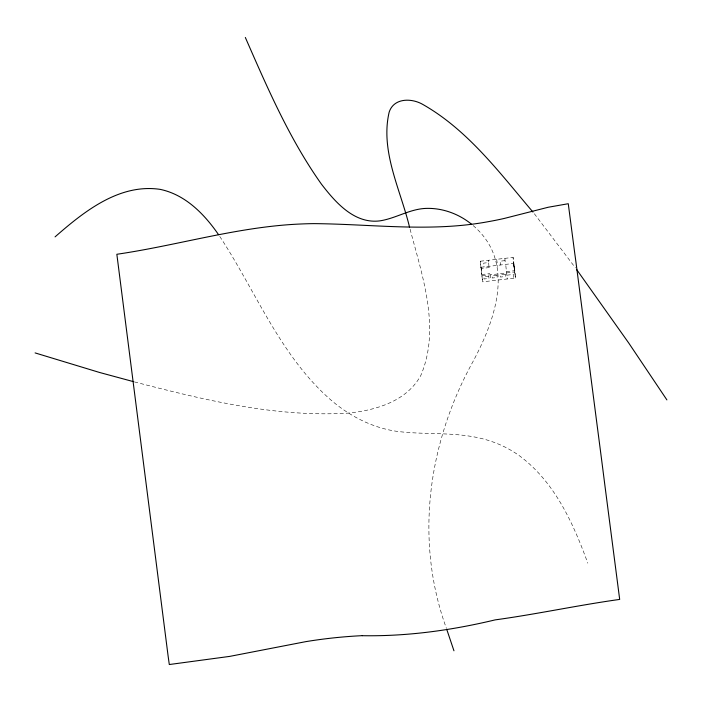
<?xml version="1.0" encoding="UTF-8"?>
<svg xmlns="http://www.w3.org/2000/svg" width="702" height="702" viewBox="0 0 702 702"><rect width="100%" height="100%" fill="white"/><g stroke="black" fill="none" stroke-linecap="round" stroke-linejoin="round"><path stroke-width="0.53" stroke-dasharray="3.51 2.63" d="M480.291 261.232L513.092 257.397L514.97 271.946L515.4 278.01L482.607 281.844L480.291 261.232L482.607 281.844M505.054 260.626L500.131 261.205L500.403 264.996M480.73 267.295L513.522 263.461L513.092 257.397M489.434 267.55L481.23 268.506L481.449 271.542M481.669 274.57L489.864 273.613M506.265 271.692L514.461 270.735M482.177 275.781L514.97 271.946M506.932 275.175L513.487 274.412L513.759 278.194M134.415 381.906C204.01 399.886 275.535 417.523 347.955 413.127C375.535 410.372 406.572 401.5 420.805 375.465C440.926 328.211 422.086 275.316 409.88 228.378M473.174 225.596C517.356 263.066 494.138 323.289 470.884 365.444C427.685 445.893 414.882 541.154 446.332 628.141M534.319 213.715L575.403 267.848M219.752 236.425C255.335 290.514 279.378 353.685 328.483 397.876C347.622 415.031 371.235 427.632 396.841 431.335C425.017 435.029 453.878 431.625 481.669 438.548A106.476 94.533 -4.1 0 1 519.304 455.677C554.51 481.66 573.28 523.165 587.793 563.171M514.206 266.839L515.119 274.93M513.522 263.461L515.4 278.01M505.826 265.628L507.204 278.966M496.691 259.319L497.63 266.584M514.031 264.672L514.364 269.112M514.136 268.199L513.539 262.258L513.759 265.295M504.887 258.354L505.326 264.417M490.373 274.824L490.593 277.852M488.495 260.275L488.601 261.793M488.925 266.339L488.653 262.548L483.739 263.127L484.011 266.918M488.811 276.149L483.897 276.728L484.055 279.001L488.978 278.422L488.811 276.149M497.016 275.193L492.093 275.763L492.26 278.036L497.174 277.465L497.016 275.193M505.212 274.228L500.289 274.807L500.456 277.079L505.37 276.5L505.212 274.228"/><path stroke-width="1.05" d="M55.054 236.881C83.871 211.653 119.296 183.283 160.196 189.373C185.46 194.665 204.44 214.207 218.568 234.696M362.258 635.696C407.178 636.486 451.588 630.308 495.2 619.875C536.881 614.171 578.036 605.212 619.682 599.42L604.948 485.828A424.341 9.881 83.3 0 0 597.56 428.641L575.956 262.144A183.617 4.273 83.3 0 1 574.64 252.448L568.269 203.72L548.201 207.257L504.317 218.427A148.183 68.112 -7.4 0 1 488.294 221.665C430.554 232.467 371.876 224.052 313.733 223.631A171.621 78.878 -7.4 0 0 301.57 223.964C238.891 226.404 178.58 245.279 116.848 254.273L168.032 655.414A67.655 1.579 83.3 0 0 169.305 664.531L229.668 656.396L305.8 641.646A229.958 105.695 -7.4 0 1 362.267 635.661M133.354 381.616L99.5 372.455L35.1 352.913M471.674 224.333C458.836 213.838 442.295 207.766 425.658 208.415C409.398 209.117 395.349 218.655 379.413 220.928C354.133 223.85 335.337 202.211 321.446 184.152C289.435 139.04 267.427 87.89 245.331 37.469M532.958 212.065C499.85 173.078 467.962 130.045 422.701 104.379C411.609 97.973 393.875 97.754 389.171 112.101C379.993 151.36 400.658 189.865 409.591 227.387M576.684 269.603L628.72 342.997L666.9 399.903M446.674 629.168L453.957 650.789"/></g></svg>
